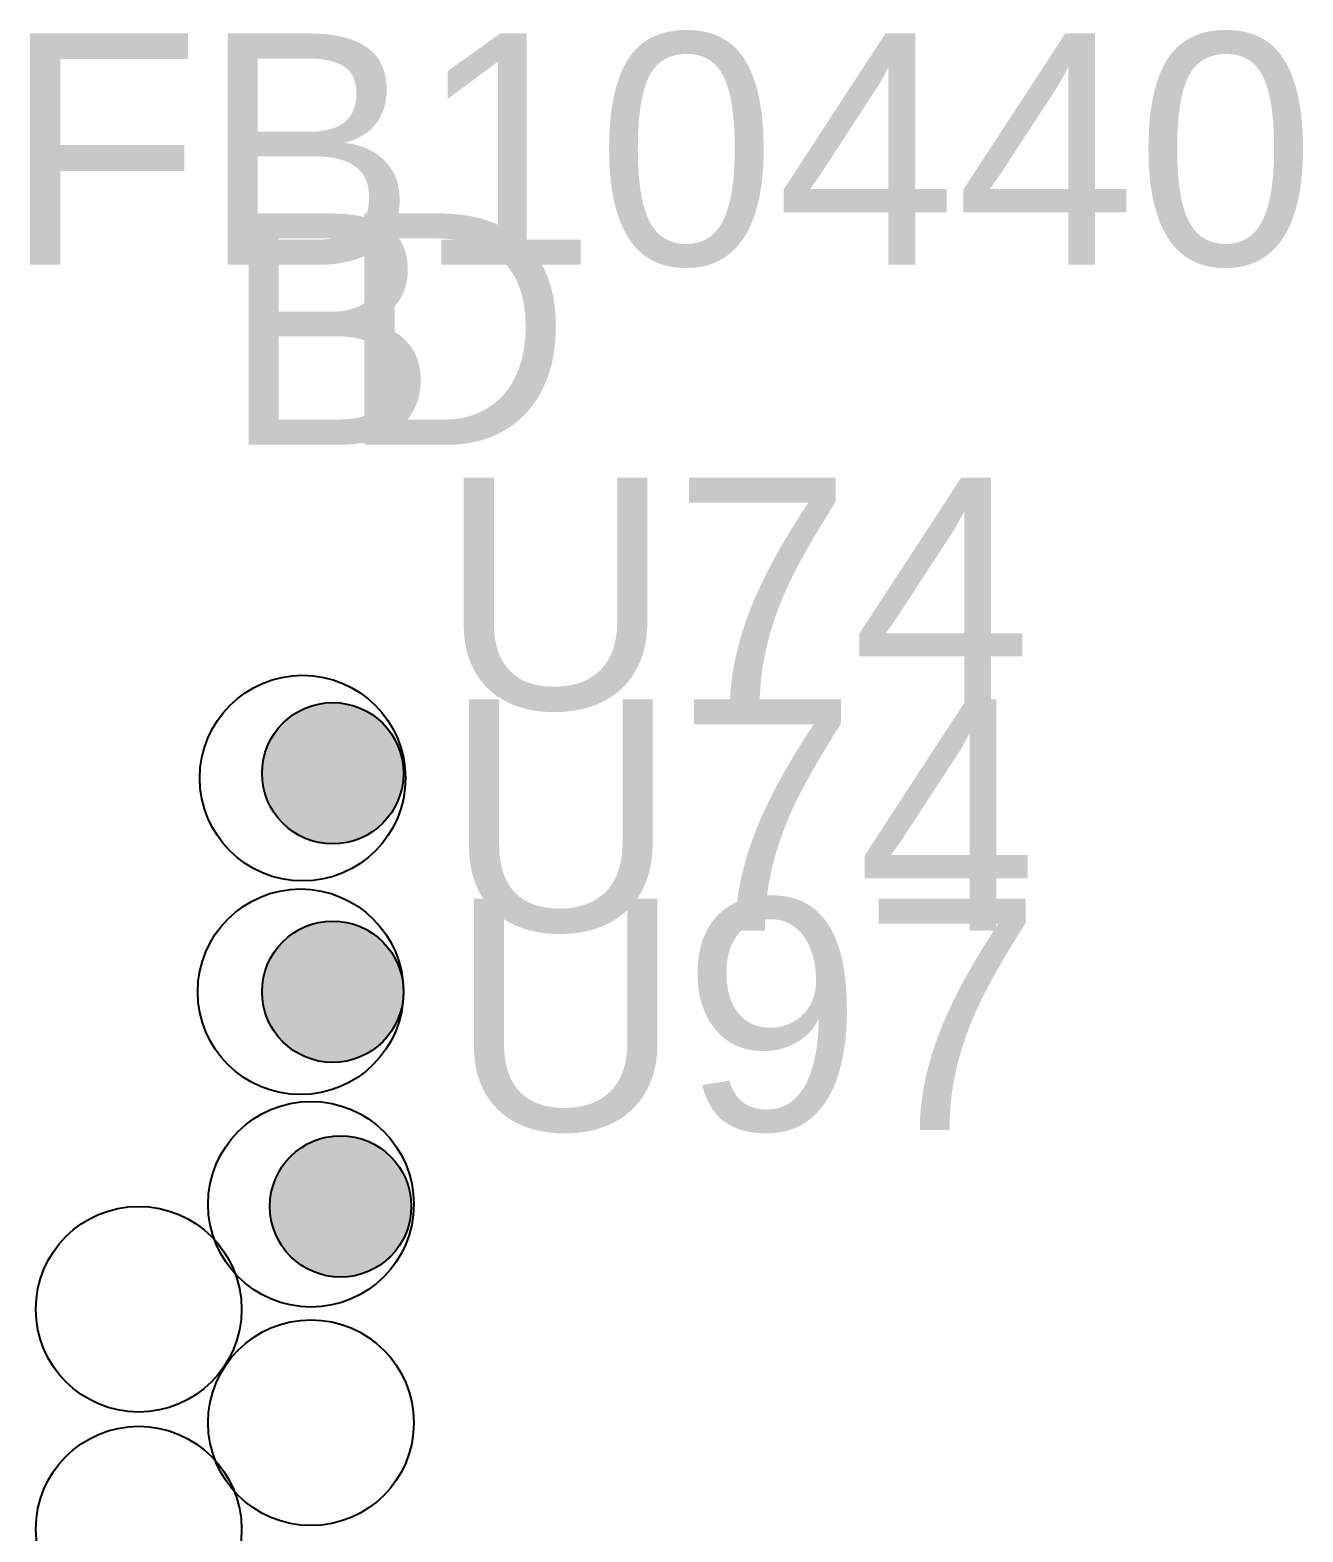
# Model space of a CAD drawing. Header units: metres. Extents: x 314728 to 315901, y 6265229 to 6266735.
# Drawn here: x 315231.7 to 315241.6, y 6265820.11 to 6265831.8 of the extents above; entities that cross this region are included whole.
import ezdxf
from ezdxf.enums import TextEntityAlignment as Align

# ---------------------------------------------------------------- set-up
doc = ezdxf.new("R2010")
doc.units = ezdxf.units.M
doc.layers.get('0').update_dxf_attribs({"color": 6})
doc.layers.add('Duct_SP_EXT', color=7, linetype='Continuous')
doc.styles.get("Standard").update_dxf_attribs({"font": 'arial.ttf'})

# ---------------------------------------------------------------- blocks, each defined once
blk = doc.blocks.new('DUCT_EXT')
blk.add_circle((0, 0.8), 0.8)
at = {"flags": 1}
blk.add_attdef('Z', (0, 0), '', height=0.2, dxfattribs=at)
at = {"flags": 9}
for tag, p in [('DUCT_CODE', (0, 0)), ('XSECT_TYPE', (0, -0.2)), ('FB_REFERENCE', (0, -0.4)), ('STATE', (0, -0.6)), ('NOTES', (0, -0.8))]:
    blk.add_attdef(tag, text='', height=0.2, dxfattribs=at).set_placement(p, align=Align.MIDDLE_LEFT)
blk = doc.blocks.new('CABLE_LARGE_EXT')
h = blk.add_hatch(color=256)
edge = h.paths.add_edge_path()
edge.add_arc((0, 0.55), 0.55, 0, 360)
blk.add_circle((0, 0.55), 0.55)
at = {"flags": 1}
blk.add_attdef('Z', (0, 0), '', height=0.2, dxfattribs=at)
at = {"flags": 9}
for tag, p in [('COND_CODE', (0, 0)), ('FB_REFERENCE', (0, -0.2)), ('STATE', (0, -0.4)), ('XSECT_SIZE', (0, -0.6)), ('NOTES', (0, -0.8))]:
    blk.add_attdef(tag, text='', height=0.2, dxfattribs=at).set_placement(p, align=Align.MIDDLE_LEFT)

msp = doc.modelspace()

# ---------------------------------------------------------------- block references
at = {"layer": 'Duct_SP_EXT'}
for name, p, rotation in [('DUCT_EXT', (315234.623, 6265825.976), 90), ('CABLE_LARGE_EXT', (315234.607, 6265826.014), 90), ('DUCT_EXT', (315234.607, 6265824.314), 90), ('CABLE_LARGE_EXT', (315234.607, 6265824.314), 90), ('DUCT_EXT', (315234.688, 6265822.661), 90), ('CABLE_LARGE_EXT', (315234.668, 6265822.644), 90.0000000000002), ('DUCT_EXT', (315233.348, 6265821.844), 90), ('DUCT_EXT', (315234.688, 6265820.961), 90), ('DUCT_EXT', (315233.348, 6265820.133), 90)]:
    msp.add_blockref(name, p, dxfattribs=dict(at, rotation=rotation))

# ---------------------------------------------------------------- texts
for s, p in [('FB10440', (315231.497, 6265829.97)), ('B', (315233.197, 6265828.57)), ('D', (315234.097, 6265828.57)), ('U74', (315234.882, 6265826.515)), ('U74', (315234.923, 6265824.789)), ('U97', (315234.961, 6265823.238))]:
    msp.add_text(s, height=1.8, dxfattribs=at).set_placement(p)

doc.saveas('drawing.dxf')
